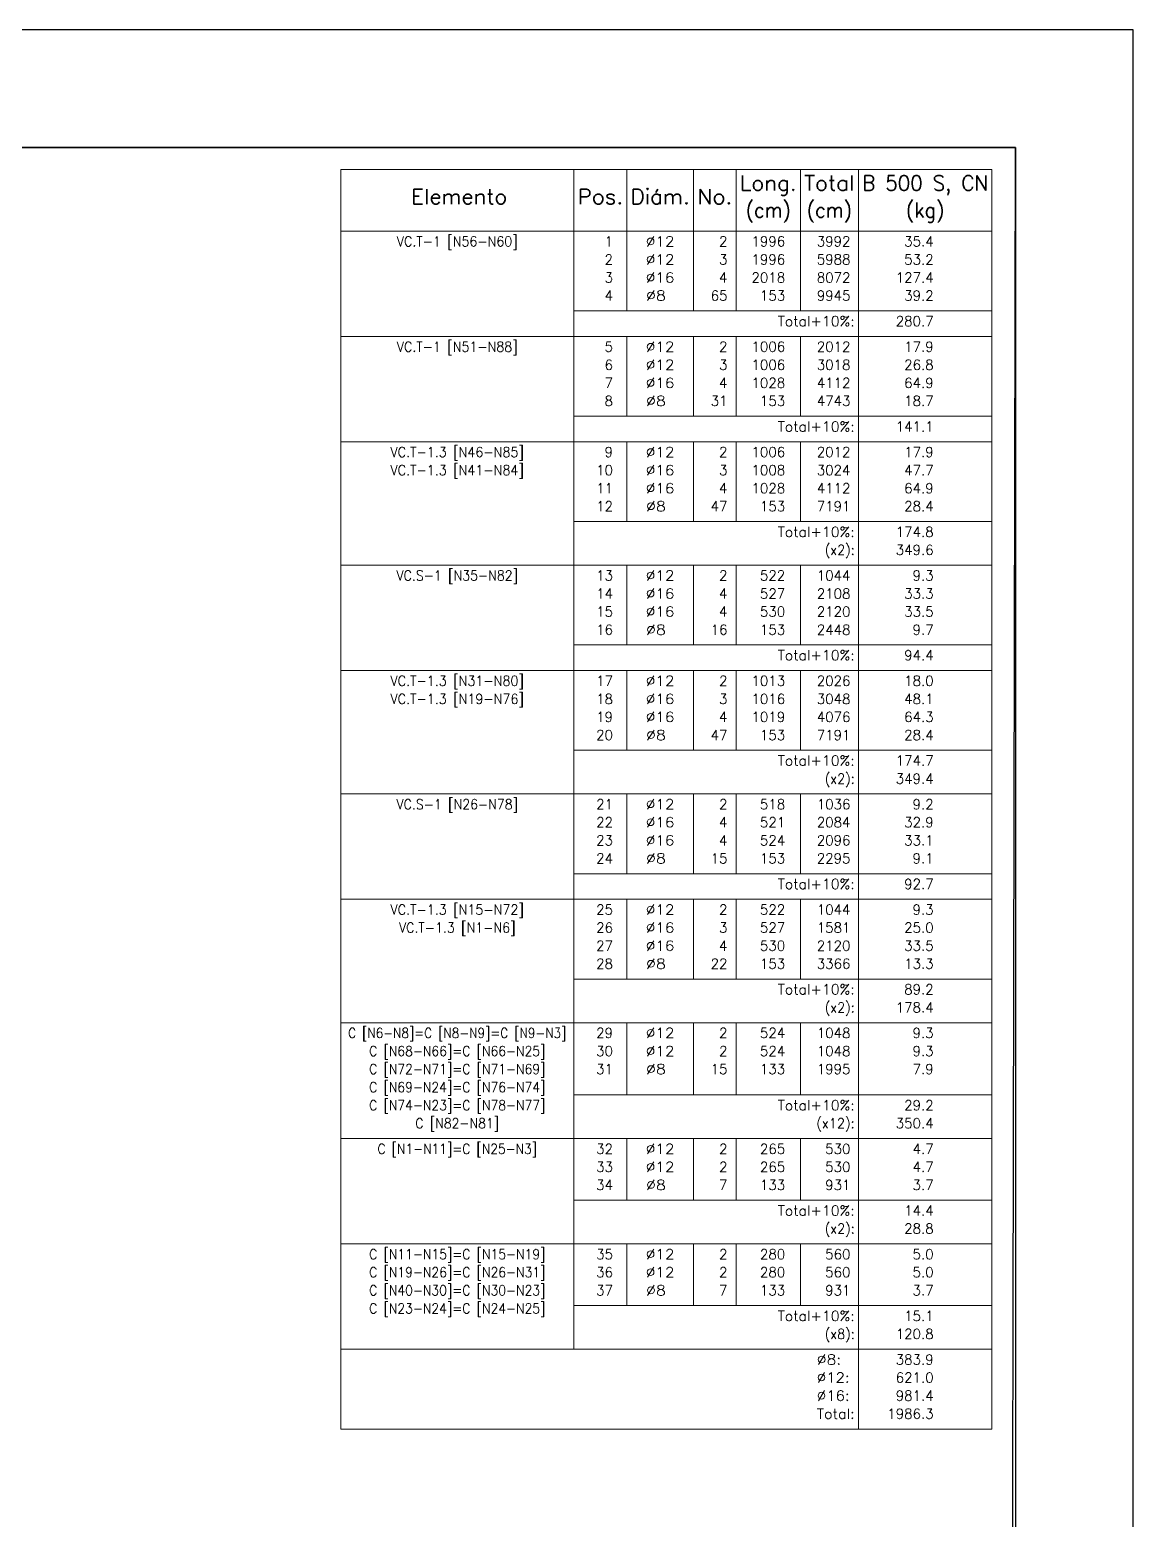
# Model space of a CAD drawing. Header units: millimetres. Extents: x -252 to 259, y -4 to 137.
# Drawn here: x 249.29 to 258.68, y 40.33 to 53 of the extents above; entities that cross this region are included whole.
import ezdxf
from ezdxf.enums import TextEntityAlignment as Align

# ---------------------------------------------------------------- set-up
doc = ezdxf.new("R2010")
doc.units = ezdxf.units.MM
doc.layers.get('0').update_dxf_attribs({"lineweight": 0})
doc.layers.add('TABLAS', color=1, linetype='Continuous', lineweight=0)
doc.layers.add('TEXTO_TABLAS', color=1, linetype='Continuous', lineweight=0)
doc.layers.add('VG', color=7, linetype='Continuous')
doc.styles.add('CYPETXT', font='romans__.ttf', dxfattribs={"height": 0.2})

# ---------------------------------------------------------------- blocks, each defined once
blk = doc.blocks.new('PLANTILLA')
at = {"layer": 'VG'}
for p, q in [((72904.71, 49224.711), (72862.71, 49224.711)), ((72904.71, 49195.011), (72904.71, 49224.711)), ((72864.71, 49223.711), (72903.71, 49223.711)), ((72903.71, 49223.711), (72903.71, 49196.011))]:
    blk.add_line(p, q, dxfattribs=at)
blk.add_lwpolyline([(72864.71, 49223.711), (72864.71, 49196.011), (72885.71, 49196.011), (72885.71, 49199.611), (72903.66, 49199.561), (72903.71, 49223.711), (72864.71, 49223.711)], close=True, dxfattribs=at)

msp = doc.modelspace()

# ---------------------------------------------------------------- linework, layer by layer
at = {"layer": 'TABLAS'}
for p, q in [((251.936, 51.253), (251.936, 51.81)), ((251.936, 51.81), (257.476, 51.81)), ((253.92, 51.253), (253.92, 51.81)), ((254.37, 51.253), (254.37, 51.81)), ((254.937, 51.253), (254.937, 51.81)), ((255.3, 51.253), (255.3, 51.81)), ((255.846, 51.253), (255.846, 51.81)), ((256.34, 51.253), (256.34, 51.81)), ((257.476, 51.253), (257.476, 51.81)), ((251.936, 51.285), (257.476, 51.285)), ((251.936, 50.421), (251.936, 51.253)), ((253.92, 50.421), (253.92, 51.253)), ((254.37, 50.606), (254.37, 51.253)), ((254.937, 50.606), (254.937, 51.253)), ((255.3, 50.606), (255.3, 51.253)), ((255.846, 50.606), (255.846, 51.253)), ((256.34, 50.421), (256.34, 51.253)), ((257.476, 50.421), (257.476, 51.253)), ((253.92, 50.606), (257.476, 50.606)), ((251.936, 50.357), (251.936, 50.421)), ((253.92, 50.357), (253.92, 50.421)), ((256.34, 50.357), (256.34, 50.421)), ((257.476, 50.357), (257.476, 50.421)), ((251.936, 50.389), (257.476, 50.389)), ((251.936, 49.525), (251.936, 50.357)), ((253.92, 49.525), (253.92, 50.357)), ((254.37, 50.357), (254.37, 50.389)), ((254.37, 49.71), (254.37, 50.357)), ((254.937, 50.357), (254.937, 50.389)), ((254.937, 49.71), (254.937, 50.357)), ((255.3, 50.357), (255.3, 50.389)), ((255.3, 49.71), (255.3, 50.357)), ((255.846, 50.357), (255.846, 50.389)), ((255.846, 49.71), (255.846, 50.357)), ((256.34, 49.525), (256.34, 50.357)), ((257.476, 49.525), (257.476, 50.357)), ((253.92, 49.71), (257.476, 49.71)), ((251.936, 49.461), (251.936, 49.525)), ((251.936, 49.493), (257.476, 49.493)), ((251.936, 48.475), (251.936, 49.461)), ((253.92, 49.461), (253.92, 49.525)), ((253.92, 48.475), (253.92, 49.461)), ((254.37, 49.461), (254.37, 49.493)), ((254.37, 48.814), (254.37, 49.461)), ((254.937, 49.461), (254.937, 49.493)), ((254.937, 48.814), (254.937, 49.461)), ((255.3, 49.461), (255.3, 49.493)), ((255.3, 48.814), (255.3, 49.461)), ((255.846, 49.461), (255.846, 49.493)), ((255.846, 48.814), (255.846, 49.461)), ((256.34, 49.461), (256.34, 49.525)), ((256.34, 48.475), (256.34, 49.461)), ((257.476, 49.461), (257.476, 49.525)), ((257.476, 48.475), (257.476, 49.461)), ((253.92, 48.814), (257.476, 48.814)), ((251.936, 48.411), (251.936, 48.475)), ((251.936, 48.443), (257.476, 48.443)), ((251.936, 47.579), (251.936, 48.411)), ((253.92, 48.411), (253.92, 48.475)), ((253.92, 47.579), (253.92, 48.411)), ((254.37, 48.411), (254.37, 48.443)), ((254.37, 47.765), (254.37, 48.411)), ((254.937, 48.411), (254.937, 48.443)), ((254.937, 47.765), (254.937, 48.411)), ((255.3, 48.411), (255.3, 48.443)), ((255.3, 47.765), (255.3, 48.411)), ((255.846, 48.411), (255.846, 48.443)), ((255.846, 47.765), (255.846, 48.411)), ((256.34, 48.411), (256.34, 48.475)), ((256.34, 47.579), (256.34, 48.411)), ((257.476, 48.411), (257.476, 48.475)), ((257.476, 47.579), (257.476, 48.411)), ((253.92, 47.765), (257.476, 47.765)), ((251.936, 47.515), (251.936, 47.579)), ((251.936, 47.547), (257.476, 47.547)), ((251.936, 46.53), (251.936, 47.515)), ((253.92, 47.515), (253.92, 47.579)), ((253.92, 46.53), (253.92, 47.515)), ((254.37, 47.515), (254.37, 47.547)), ((254.37, 46.869), (254.37, 47.515)), ((254.937, 47.515), (254.937, 47.547)), ((254.937, 46.869), (254.937, 47.515)), ((255.3, 47.515), (255.3, 47.547)), ((255.3, 46.869), (255.3, 47.515)), ((255.846, 47.515), (255.846, 47.547)), ((255.846, 46.869), (255.846, 47.515)), ((256.34, 47.515), (256.34, 47.579)), ((256.34, 46.53), (256.34, 47.515)), ((257.476, 47.515), (257.476, 47.579)), ((257.476, 46.53), (257.476, 47.515)), ((253.92, 46.869), (257.476, 46.869)), ((251.936, 46.466), (251.936, 46.53)), ((251.936, 46.498), (257.476, 46.498)), ((253.92, 46.466), (253.92, 46.53)), ((254.37, 46.466), (254.37, 46.498)), ((254.937, 46.466), (254.937, 46.498)), ((255.3, 46.466), (255.3, 46.498)), ((255.846, 46.466), (255.846, 46.498)), ((256.34, 46.466), (256.34, 46.53)), ((257.476, 46.466), (257.476, 46.53)), ((251.936, 45.634), (251.936, 46.466)), ((253.92, 45.634), (253.92, 46.466)), ((254.37, 45.819), (254.37, 46.466)), ((254.937, 45.819), (254.937, 46.466)), ((255.3, 45.819), (255.3, 46.466)), ((255.846, 45.819), (255.846, 46.466)), ((256.34, 45.634), (256.34, 46.466)), ((257.476, 45.634), (257.476, 46.466)), ((253.92, 45.819), (257.476, 45.819)), ((251.936, 45.57), (251.936, 45.634)), ((253.92, 45.57), (253.92, 45.634)), ((256.34, 45.57), (256.34, 45.634)), ((257.476, 45.57), (257.476, 45.634)), ((251.936, 45.602), (257.476, 45.602)), ((251.936, 44.584), (251.936, 45.57)), ((253.92, 44.584), (253.92, 45.57)), ((254.37, 45.57), (254.37, 45.602)), ((254.37, 44.923), (254.37, 45.57)), ((254.937, 45.57), (254.937, 45.602)), ((254.937, 44.923), (254.937, 45.57)), ((255.3, 45.57), (255.3, 45.602)), ((255.3, 44.923), (255.3, 45.57)), ((255.846, 45.57), (255.846, 45.602)), ((255.846, 44.923), (255.846, 45.57)), ((256.34, 44.584), (256.34, 45.57)), ((257.476, 44.584), (257.476, 45.57)), ((253.92, 44.923), (257.476, 44.923)), ((251.936, 44.52), (251.936, 44.584)), ((251.936, 44.552), (257.476, 44.552)), ((251.936, 43.598), (251.936, 44.52)), ((253.92, 44.52), (253.92, 44.584)), ((253.92, 43.598), (253.92, 44.52)), ((254.37, 44.52), (254.37, 44.552)), ((254.37, 43.938), (254.37, 44.52)), ((254.937, 44.52), (254.937, 44.552)), ((254.937, 43.938), (254.937, 44.52)), ((255.3, 44.52), (255.3, 44.552)), ((255.3, 43.938), (255.3, 44.52)), ((255.846, 44.52), (255.846, 44.552)), ((255.846, 43.938), (255.846, 44.52)), ((256.34, 44.52), (256.34, 44.584)), ((256.34, 43.598), (256.34, 44.52)), ((257.476, 44.52), (257.476, 44.584)), ((257.476, 43.598), (257.476, 44.52)), ((253.92, 43.938), (257.476, 43.938)), ((251.936, 43.534), (251.936, 43.598)), ((253.92, 43.534), (253.92, 43.598)), ((256.34, 43.534), (256.34, 43.598)), ((257.476, 43.534), (257.476, 43.598)), ((251.936, 43.566), (257.476, 43.566)), ((251.936, 42.702), (251.936, 43.534)), ((253.92, 42.702), (253.92, 43.534)), ((254.37, 43.534), (254.37, 43.566)), ((254.37, 43.042), (254.37, 43.534)), ((254.937, 43.534), (254.937, 43.566)), ((254.937, 43.042), (254.937, 43.534)), ((255.3, 43.534), (255.3, 43.566)), ((255.3, 43.042), (255.3, 43.534)), ((255.846, 43.534), (255.846, 43.566)), ((255.846, 43.042), (255.846, 43.534)), ((256.34, 42.702), (256.34, 43.534)), ((257.476, 42.702), (257.476, 43.534)), ((253.92, 43.042), (257.476, 43.042)), ((251.936, 42.638), (251.936, 42.702)), ((253.92, 42.638), (253.92, 42.702)), ((256.34, 42.638), (256.34, 42.702)), ((257.476, 42.638), (257.476, 42.702)), ((251.936, 42.67), (257.476, 42.67)), ((251.936, 41.806), (251.936, 42.638)), ((253.92, 41.806), (253.92, 42.638)), ((254.37, 42.638), (254.37, 42.67)), ((254.37, 42.146), (254.37, 42.638)), ((254.937, 42.638), (254.937, 42.67)), ((254.937, 42.146), (254.937, 42.638)), ((255.3, 42.638), (255.3, 42.67)), ((255.3, 42.146), (255.3, 42.638)), ((255.846, 42.638), (255.846, 42.67)), ((255.846, 42.146), (255.846, 42.638)), ((256.34, 41.806), (256.34, 42.638)), ((257.476, 41.806), (257.476, 42.638)), ((253.92, 42.146), (257.476, 42.146)), ((251.936, 41.742), (251.936, 41.806)), ((253.92, 41.774), (253.92, 41.806)), ((256.34, 41.742), (256.34, 41.806)), ((257.476, 41.742), (257.476, 41.806)), ((251.936, 41.774), (257.476, 41.774)), ((251.936, 41.589), (251.936, 41.742)), ((256.34, 41.589), (256.34, 41.742)), ((257.476, 41.589), (257.476, 41.742)), ((251.936, 41.435), (251.936, 41.589)), ((256.34, 41.435), (256.34, 41.589)), ((257.476, 41.435), (257.476, 41.589)), ((251.936, 41.282), (251.936, 41.435)), ((256.34, 41.282), (256.34, 41.435)), ((257.476, 41.282), (257.476, 41.435)), ((251.936, 41.096), (251.936, 41.282)), ((256.34, 41.096), (256.34, 41.282)), ((257.476, 41.096), (257.476, 41.282)), ((251.936, 41.096), (257.476, 41.096))]:
    msp.add_line(p, q, dxfattribs=at)

# ---------------------------------------------------------------- block references
msp.add_blockref('PLANTILLA', (-72646.033, -49171.714))

# ---------------------------------------------------------------- texts
at = {"layer": 'TEXTO_TABLAS', "style": 'CYPETXT'}
for s, height, width, p, p2 in [('Long.', 0.128, 0.937094, (255.332, 51.63), (255.814, 51.63)), ('Total', 0.128, 0.935074, (255.878, 51.63), (256.308, 51.63)), ('B 500 S, CN', 0.128, 0.772631, (256.372, 51.63), (257.444, 51.63)), ('Elemento', 0.128, 0.922929, (252.536, 51.515), (253.352, 51.515)), ('Pos.', 0.128, 0.930043, (253.952, 51.515), (254.338, 51.515)), ('Diám.', 0.128, 0.924206, (254.402, 51.515), (254.905, 51.515)), ('No.', 0.128, 0.948463, (254.969, 51.515), (255.268, 51.515)), ('(cm)', 0.128, 0.818573, (255.381, 51.4), (255.765, 51.4)), ('(cm)', 0.128, 0.818573, (255.901, 51.4), (256.285, 51.4)), ('(kg)', 0.128, 0.827454, (256.744, 51.4), (257.072, 51.4)), ('VC.T-1 [N56-N60]', 0.08533, 0.806036, (252.414, 51.155), (253.442, 51.155)), ('1', 0.0853, 0.872087, (254.181, 51.155), (254.252, 51.155)), ('%%c12', 0.0853, 1.002473, (254.532, 51.155), (254.775, 51.155)), ('2', 0.0853, 0.872087, (255.154, 51.155), (255.226, 51.155)), ('1996', 0.0853, 0.872087, (255.43, 51.155), (255.717, 51.155)), ('3992', 0.0853, 0.872087, (255.986, 51.155), (256.272, 51.155)), ('35.4', 0.0853, 0.869207, (256.729, 51.155), (256.98, 51.155)), ('2', 0.0853, 0.872087, (254.181, 51.001), (254.252, 51.001)), ('%%c12', 0.0853, 1.002473, (254.532, 51.001), (254.775, 51.001)), ('3', 0.0853, 0.872087, (255.154, 51.001), (255.226, 51.001)), ('1996', 0.0853, 0.872087, (255.43, 51.001), (255.717, 51.001)), ('5988', 0.0853, 0.872087, (255.986, 51.001), (256.272, 51.001)), ('53.2', 0.0853, 0.869207, (256.729, 51.001), (256.98, 51.001)), ('3', 0.0853, 0.872087, (254.181, 50.847), (254.252, 50.847)), ('%%c16', 0.0853, 1.002473, (254.532, 50.847), (254.775, 50.847)), ('4', 0.0853, 0.872087, (255.154, 50.847), (255.226, 50.847)), ('2018', 0.0853, 0.872087, (255.43, 50.847), (255.717, 50.847)), ('8072', 0.0853, 0.872087, (255.986, 50.847), (256.272, 50.847)), ('127.4', 0.0853, 0.869846, (256.657, 50.847), (256.98, 50.847)), ('4', 0.0853, 0.872087, (254.181, 50.694), (254.252, 50.694)), ('%%c8', 0.0853, 1.069283, (254.532, 50.694), (254.703, 50.694)), ('65', 0.0853, 0.872087, (255.083, 50.694), (255.226, 50.694)), ('153', 0.0853, 0.872087, (255.502, 50.694), (255.717, 50.694)), ('9945', 0.0853, 0.872087, (255.986, 50.694), (256.272, 50.694)), ('39.2', 0.0853, 0.869207, (256.729, 50.694), (256.98, 50.694)), ('Total+10%:', 0.0853, 0.906318, (255.654, 50.476), (256.308, 50.476)), ('280.7', 0.0853, 0.869846, (256.657, 50.476), (256.98, 50.476)), ('VC.T-1 [N51-N88]', 0.08533, 0.806036, (252.414, 50.259), (253.442, 50.259)), ('5', 0.0853, 0.872087, (254.181, 50.259), (254.252, 50.259)), ('%%c12', 0.0853, 1.002473, (254.532, 50.259), (254.775, 50.259)), ('2', 0.0853, 0.872087, (255.154, 50.259), (255.226, 50.259)), ('1006', 0.0853, 0.872087, (255.43, 50.259), (255.717, 50.259)), ('2012', 0.0853, 0.872087, (255.986, 50.259), (256.272, 50.259)), ('17.9', 0.0853, 0.869207, (256.729, 50.259), (256.98, 50.259)), ('6', 0.0853, 0.872087, (254.181, 50.105), (254.252, 50.105)), ('%%c12', 0.0853, 1.002473, (254.532, 50.105), (254.775, 50.105)), ('3', 0.0853, 0.872087, (255.154, 50.105), (255.226, 50.105)), ('1006', 0.0853, 0.872087, (255.43, 50.105), (255.717, 50.105)), ('3018', 0.0853, 0.872087, (255.986, 50.105), (256.272, 50.105)), ('26.8', 0.0853, 0.869207, (256.729, 50.105), (256.98, 50.105)), ('7', 0.0853, 0.872087, (254.181, 49.951), (254.252, 49.951)), ('%%c16', 0.0853, 1.002473, (254.532, 49.951), (254.775, 49.951)), ('4', 0.0853, 0.872087, (255.154, 49.951), (255.226, 49.951)), ('1028', 0.0853, 0.872087, (255.43, 49.951), (255.717, 49.951)), ('4112', 0.0853, 0.872087, (255.986, 49.951), (256.272, 49.951)), ('64.9', 0.0853, 0.869207, (256.729, 49.951), (256.98, 49.951)), ('8', 0.0853, 0.872087, (254.181, 49.798), (254.252, 49.798)), ('%%c8', 0.0853, 1.069283, (254.532, 49.798), (254.703, 49.798)), ('31', 0.0853, 0.872087, (255.083, 49.798), (255.226, 49.798)), ('153', 0.0853, 0.872087, (255.502, 49.798), (255.717, 49.798)), ('4743', 0.0853, 0.872087, (255.986, 49.798), (256.272, 49.798)), ('18.7', 0.0853, 0.869207, (256.729, 49.798), (256.98, 49.798)), ('Total+10%:', 0.0853, 0.906318, (255.654, 49.58), (256.308, 49.58)), ('141.1', 0.0853, 0.869846, (256.657, 49.58), (256.98, 49.58)), ('VC.T-1.3 [N46-N85]', 0.08533, 0.811306, (252.36, 49.363), (253.495, 49.363)), ('9', 0.0853, 0.872087, (254.181, 49.363), (254.252, 49.363)), ('%%c12', 0.0853, 1.002473, (254.532, 49.363), (254.775, 49.363)), ('2', 0.0853, 0.872087, (255.154, 49.363), (255.226, 49.363)), ('1006', 0.0853, 0.872087, (255.43, 49.363), (255.717, 49.363)), ('2012', 0.0853, 0.872087, (255.986, 49.363), (256.272, 49.363)), ('17.9', 0.0853, 0.869207, (256.729, 49.363), (256.98, 49.363)), ('VC.T-1.3 [N41-N84]', 0.08533, 0.811306, (252.36, 49.209), (253.495, 49.209)), ('10', 0.0853, 0.872087, (254.109, 49.209), (254.252, 49.209)), ('%%c16', 0.0853, 1.002473, (254.532, 49.209), (254.775, 49.209)), ('3', 0.0853, 0.872087, (255.154, 49.209), (255.226, 49.209)), ('1008', 0.0853, 0.872087, (255.43, 49.209), (255.717, 49.209)), ('3024', 0.0853, 0.872087, (255.986, 49.209), (256.272, 49.209)), ('47.7', 0.0853, 0.869207, (256.729, 49.209), (256.98, 49.209)), ('11', 0.0853, 0.872087, (254.109, 49.055), (254.252, 49.055)), ('%%c16', 0.0853, 1.002473, (254.532, 49.055), (254.775, 49.055)), ('4', 0.0853, 0.872087, (255.154, 49.055), (255.226, 49.055)), ('1028', 0.0853, 0.872087, (255.43, 49.055), (255.717, 49.055)), ('4112', 0.0853, 0.872087, (255.986, 49.055), (256.272, 49.055)), ('64.9', 0.0853, 0.869207, (256.729, 49.055), (256.98, 49.055)), ('12', 0.0853, 0.872087, (254.109, 48.902), (254.252, 48.902)), ('%%c8', 0.0853, 1.069283, (254.532, 48.902), (254.703, 48.902)), ('47', 0.0853, 0.872087, (255.083, 48.902), (255.226, 48.902)), ('153', 0.0853, 0.872087, (255.502, 48.902), (255.717, 48.902)), ('7191', 0.0853, 0.872087, (255.986, 48.902), (256.272, 48.902)), ('28.4', 0.0853, 0.869207, (256.729, 48.902), (256.98, 48.902)), ('Total+10%:', 0.0853, 0.906318, (255.654, 48.684), (256.308, 48.684)), ('174.8', 0.0853, 0.869846, (256.657, 48.684), (256.98, 48.684)), ('(x2):', 0.0853, 0.820215, (256.054, 48.531), (256.308, 48.531)), ('349.6', 0.0853, 0.869846, (256.657, 48.531), (256.98, 48.531)), ('VC.S-1 [N35-N82]', 0.08533, 0.800983, (252.411, 48.313), (253.445, 48.313)), ('13', 0.0853, 0.872087, (254.109, 48.313), (254.252, 48.313)), ('%%c12', 0.0853, 1.002473, (254.532, 48.313), (254.775, 48.313)), ('2', 0.0853, 0.872087, (255.154, 48.313), (255.226, 48.313)), ('522', 0.0853, 0.872087, (255.502, 48.313), (255.717, 48.313)), ('1044', 0.0853, 0.872087, (255.986, 48.313), (256.272, 48.313)), ('9.3', 0.0853, 0.868061, (256.8, 48.313), (256.98, 48.313)), ('14', 0.0853, 0.872087, (254.109, 48.159), (254.252, 48.159)), ('%%c16', 0.0853, 1.002473, (254.532, 48.159), (254.775, 48.159)), ('4', 0.0853, 0.872087, (255.154, 48.159), (255.226, 48.159)), ('527', 0.0853, 0.872087, (255.502, 48.159), (255.717, 48.159)), ('2108', 0.0853, 0.872087, (255.986, 48.159), (256.272, 48.159)), ('33.3', 0.0853, 0.869207, (256.729, 48.159), (256.98, 48.159)), ('15', 0.0853, 0.872087, (254.109, 48.006), (254.252, 48.006)), ('%%c16', 0.0853, 1.002473, (254.532, 48.006), (254.775, 48.006)), ('4', 0.0853, 0.872087, (255.154, 48.006), (255.226, 48.006)), ('530', 0.0853, 0.872087, (255.502, 48.006), (255.717, 48.006)), ('2120', 0.0853, 0.872087, (255.986, 48.006), (256.272, 48.006)), ('33.5', 0.0853, 0.869207, (256.729, 48.006), (256.98, 48.006)), ('16', 0.0853, 0.872087, (254.109, 47.852), (254.252, 47.852)), ('%%c8', 0.0853, 1.069283, (254.532, 47.852), (254.703, 47.852)), ('16', 0.0853, 0.872087, (255.083, 47.852), (255.226, 47.852)), ('153', 0.0853, 0.872087, (255.502, 47.852), (255.717, 47.852)), ('2448', 0.0853, 0.872087, (255.986, 47.852), (256.272, 47.852)), ('9.7', 0.0853, 0.868061, (256.8, 47.852), (256.98, 47.852)), ('Total+10%:', 0.0853, 0.906318, (255.654, 47.635), (256.308, 47.635)), ('94.4', 0.0853, 0.869207, (256.729, 47.635), (256.98, 47.635)), ('VC.T-1.3 [N31-N80]', 0.08533, 0.811306, (252.36, 47.417), (253.495, 47.417)), ('17', 0.0853, 0.872087, (254.109, 47.417), (254.252, 47.417)), ('%%c12', 0.0853, 1.002473, (254.532, 47.417), (254.775, 47.417)), ('2', 0.0853, 0.872087, (255.154, 47.417), (255.226, 47.417)), ('1013', 0.0853, 0.872087, (255.43, 47.417), (255.717, 47.417)), ('2026', 0.0853, 0.872087, (255.986, 47.417), (256.272, 47.417)), ('18.0', 0.0853, 0.869207, (256.729, 47.417), (256.98, 47.417)), ('VC.T-1.3 [N19-N76]', 0.08533, 0.811306, (252.36, 47.263), (253.495, 47.263)), ('18', 0.0853, 0.872087, (254.109, 47.263), (254.252, 47.263)), ('%%c16', 0.0853, 1.002473, (254.532, 47.263), (254.775, 47.263)), ('3', 0.0853, 0.872087, (255.154, 47.263), (255.226, 47.263)), ('1016', 0.0853, 0.872087, (255.43, 47.263), (255.717, 47.263)), ('3048', 0.0853, 0.872087, (255.986, 47.263), (256.272, 47.263)), ('48.1', 0.0853, 0.869207, (256.729, 47.263), (256.98, 47.263)), ('19', 0.0853, 0.872087, (254.109, 47.11), (254.252, 47.11)), ('%%c16', 0.0853, 1.002473, (254.532, 47.11), (254.775, 47.11)), ('4', 0.0853, 0.872087, (255.154, 47.11), (255.226, 47.11)), ('1019', 0.0853, 0.872087, (255.43, 47.11), (255.717, 47.11)), ('4076', 0.0853, 0.872087, (255.986, 47.11), (256.272, 47.11)), ('64.3', 0.0853, 0.869207, (256.729, 47.11), (256.98, 47.11)), ('20', 0.0853, 0.872087, (254.109, 46.956), (254.252, 46.956)), ('%%c8', 0.0853, 1.069283, (254.532, 46.956), (254.703, 46.956)), ('47', 0.0853, 0.872087, (255.083, 46.956), (255.226, 46.956)), ('153', 0.0853, 0.872087, (255.502, 46.956), (255.717, 46.956)), ('7191', 0.0853, 0.872087, (255.986, 46.956), (256.272, 46.956)), ('28.4', 0.0853, 0.869207, (256.729, 46.956), (256.98, 46.956)), ('Total+10%:', 0.0853, 0.906318, (255.654, 46.739), (256.308, 46.739)), ('174.7', 0.0853, 0.869846, (256.657, 46.739), (256.98, 46.739)), ('(x2):', 0.0853, 0.820215, (256.054, 46.585), (256.308, 46.585)), ('349.4', 0.0853, 0.869846, (256.657, 46.585), (256.98, 46.585)), ('VC.S-1 [N26-N78]', 0.08533, 0.800983, (252.411, 46.367), (253.445, 46.367)), ('21', 0.0853, 0.872087, (254.109, 46.367), (254.252, 46.367)), ('%%c12', 0.0853, 1.002473, (254.532, 46.367), (254.775, 46.367)), ('2', 0.0853, 0.872087, (255.154, 46.367), (255.226, 46.367)), ('518', 0.0853, 0.872087, (255.502, 46.367), (255.717, 46.367)), ('1036', 0.0853, 0.872087, (255.986, 46.367), (256.272, 46.367)), ('9.2', 0.0853, 0.868061, (256.8, 46.367), (256.98, 46.367)), ('22', 0.0853, 0.872087, (254.109, 46.214), (254.252, 46.214)), ('%%c16', 0.0853, 1.002473, (254.532, 46.214), (254.775, 46.214)), ('4', 0.0853, 0.872087, (255.154, 46.214), (255.226, 46.214)), ('521', 0.0853, 0.872087, (255.502, 46.214), (255.717, 46.214)), ('2084', 0.0853, 0.872087, (255.986, 46.214), (256.272, 46.214)), ('32.9', 0.0853, 0.869207, (256.729, 46.214), (256.98, 46.214)), ('23', 0.0853, 0.872087, (254.109, 46.06), (254.252, 46.06)), ('%%c16', 0.0853, 1.002473, (254.532, 46.06), (254.775, 46.06)), ('4', 0.0853, 0.872087, (255.154, 46.06), (255.226, 46.06)), ('524', 0.0853, 0.872087, (255.502, 46.06), (255.717, 46.06)), ('2096', 0.0853, 0.872087, (255.986, 46.06), (256.272, 46.06)), ('33.1', 0.0853, 0.869207, (256.729, 46.06), (256.98, 46.06)), ('24', 0.0853, 0.872087, (254.109, 45.907), (254.252, 45.907)), ('%%c8', 0.0853, 1.069283, (254.532, 45.907), (254.703, 45.907)), ('15', 0.0853, 0.872087, (255.083, 45.907), (255.226, 45.907)), ('153', 0.0853, 0.872087, (255.502, 45.907), (255.717, 45.907)), ('2295', 0.0853, 0.872087, (255.986, 45.907), (256.272, 45.907)), ('9.1', 0.0853, 0.868061, (256.8, 45.907), (256.98, 45.907)), ('Total+10%:', 0.0853, 0.906318, (255.654, 45.689), (256.308, 45.689)), ('92.7', 0.0853, 0.869207, (256.729, 45.689), (256.98, 45.689)), ('VC.T-1.3 [N15-N72]', 0.08533, 0.811306, (252.36, 45.471), (253.495, 45.471)), ('25', 0.0853, 0.872087, (254.109, 45.471), (254.252, 45.471)), ('%%c12', 0.0853, 1.002473, (254.532, 45.471), (254.775, 45.471)), ('2', 0.0853, 0.872087, (255.154, 45.471), (255.226, 45.471)), ('522', 0.0853, 0.872087, (255.502, 45.471), (255.717, 45.471)), ('1044', 0.0853, 0.872087, (255.986, 45.471), (256.272, 45.471)), ('9.3', 0.0853, 0.868061, (256.8, 45.471), (256.98, 45.471)), ('VC.T-1.3 [N1-N6]', 0.08533, 0.803216, (252.432, 45.318), (253.424, 45.318)), ('26', 0.0853, 0.872087, (254.109, 45.318), (254.252, 45.318)), ('%%c16', 0.0853, 1.002473, (254.532, 45.318), (254.775, 45.318)), ('3', 0.0853, 0.872087, (255.154, 45.318), (255.226, 45.318)), ('527', 0.0853, 0.872087, (255.502, 45.318), (255.717, 45.318)), ('1581', 0.0853, 0.872087, (255.986, 45.318), (256.272, 45.318)), ('25.0', 0.0853, 0.869207, (256.729, 45.318), (256.98, 45.318)), ('27', 0.0853, 0.872087, (254.109, 45.164), (254.252, 45.164)), ('%%c16', 0.0853, 1.002473, (254.532, 45.164), (254.775, 45.164)), ('4', 0.0853, 0.872087, (255.154, 45.164), (255.226, 45.164)), ('530', 0.0853, 0.872087, (255.502, 45.164), (255.717, 45.164)), ('2120', 0.0853, 0.872087, (255.986, 45.164), (256.272, 45.164)), ('33.5', 0.0853, 0.869207, (256.729, 45.164), (256.98, 45.164)), ('28', 0.0853, 0.872087, (254.109, 45.011), (254.252, 45.011)), ('%%c8', 0.0853, 1.069283, (254.532, 45.011), (254.703, 45.011)), ('22', 0.0853, 0.872087, (255.083, 45.011), (255.226, 45.011)), ('153', 0.0853, 0.872087, (255.502, 45.011), (255.717, 45.011)), ('3366', 0.0853, 0.872087, (255.986, 45.011), (256.272, 45.011)), ('13.3', 0.0853, 0.869207, (256.729, 45.011), (256.98, 45.011)), ('Total+10%:', 0.0853, 0.906318, (255.654, 44.793), (256.308, 44.793)), ('89.2', 0.0853, 0.869207, (256.729, 44.793), (256.98, 44.793)), ('(x2):', 0.0853, 0.820215, (256.054, 44.639), (256.308, 44.639)), ('178.4', 0.0853, 0.869846, (256.657, 44.639), (256.98, 44.639)), ('C [N6-N8]=C [N8-N9]=C [N9-N3]', 0.08533, 0.763579, (251.999, 44.422), (253.856, 44.422)), ('29', 0.0853, 0.872087, (254.109, 44.422), (254.252, 44.422)), ('%%c12', 0.0853, 1.002473, (254.532, 44.422), (254.775, 44.422)), ('2', 0.0853, 0.872087, (255.154, 44.422), (255.226, 44.422)), ('524', 0.0853, 0.872087, (255.502, 44.422), (255.717, 44.422)), ('1048', 0.0853, 0.872087, (255.986, 44.422), (256.272, 44.422)), ('9.3', 0.0853, 0.868061, (256.8, 44.422), (256.98, 44.422)), ('C [N68-N66]=C [N66-N25]', 0.08533, 0.783415, (252.178, 44.268), (253.678, 44.268)), ('30', 0.0853, 0.872087, (254.109, 44.268), (254.252, 44.268)), ('%%c12', 0.0853, 1.002473, (254.532, 44.268), (254.775, 44.268)), ('2', 0.0853, 0.872087, (255.154, 44.268), (255.226, 44.268)), ('524', 0.0853, 0.872087, (255.502, 44.268), (255.717, 44.268)), ('1048', 0.0853, 0.872087, (255.986, 44.268), (256.272, 44.268)), ('9.3', 0.0853, 0.868061, (256.8, 44.268), (256.98, 44.268)), ('C [N72-N71]=C [N71-N69]', 0.08533, 0.783415, (252.178, 44.115), (253.678, 44.115)), ('31', 0.0853, 0.872087, (254.109, 44.115), (254.252, 44.115)), ('%%c8', 0.0853, 1.069283, (254.532, 44.115), (254.703, 44.115)), ('15', 0.0853, 0.872087, (255.083, 44.115), (255.226, 44.115)), ('133', 0.0853, 0.872087, (255.502, 44.115), (255.717, 44.115)), ('1995', 0.0853, 0.872087, (255.986, 44.115), (256.272, 44.115)), ('7.9', 0.0853, 0.868061, (256.8, 44.115), (256.98, 44.115)), ('C [N69-N24]=C [N76-N74]', 0.08533, 0.783415, (252.178, 43.961), (253.678, 43.961)), ('C [N74-N23]=C [N78-N77]', 0.08533, 0.783415, (252.178, 43.807), (253.678, 43.807)), ('Total+10%:', 0.0853, 0.906318, (255.654, 43.807), (256.308, 43.807)), ('29.2', 0.0853, 0.869207, (256.729, 43.807), (256.98, 43.807)), ('C [N82-N81]', 0.08533, 0.788413, (252.571, 43.654), (253.284, 43.654)), ('(x12):', 0.0853, 0.831071, (255.982, 43.654), (256.308, 43.654)), ('350.4', 0.0853, 0.869846, (256.657, 43.654), (256.98, 43.654)), ('C [N1-N11]=C [N25-N3]', 0.08533, 0.775088, (252.249, 43.436), (253.606, 43.436)), ('32', 0.0853, 0.872087, (254.109, 43.436), (254.252, 43.436)), ('%%c12', 0.0853, 1.002473, (254.532, 43.436), (254.775, 43.436)), ('2', 0.0853, 0.872087, (255.154, 43.436), (255.226, 43.436)), ('265', 0.0853, 0.872087, (255.502, 43.436), (255.717, 43.436)), ('530', 0.0853, 0.872087, (256.057, 43.436), (256.272, 43.436)), ('4.7', 0.0853, 0.868061, (256.8, 43.436), (256.98, 43.436)), ('33', 0.0853, 0.872087, (254.109, 43.283), (254.252, 43.283)), ('%%c12', 0.0853, 1.002473, (254.532, 43.283), (254.775, 43.283)), ('2', 0.0853, 0.872087, (255.154, 43.283), (255.226, 43.283)), ('265', 0.0853, 0.872087, (255.502, 43.283), (255.717, 43.283)), ('530', 0.0853, 0.872087, (256.057, 43.283), (256.272, 43.283)), ('4.7', 0.0853, 0.868061, (256.8, 43.283), (256.98, 43.283)), ('34', 0.0853, 0.872087, (254.109, 43.129), (254.252, 43.129)), ('%%c8', 0.0853, 1.069283, (254.532, 43.129), (254.703, 43.129)), ('7', 0.0853, 0.872087, (255.154, 43.129), (255.226, 43.129)), ('133', 0.0853, 0.872087, (255.502, 43.129), (255.717, 43.129)), ('931', 0.0853, 0.872087, (256.057, 43.129), (256.272, 43.129)), ('3.7', 0.0853, 0.868061, (256.8, 43.129), (256.98, 43.129)), ('Total+10%:', 0.0853, 0.906318, (255.654, 42.911), (256.308, 42.911)), ('14.4', 0.0853, 0.869207, (256.729, 42.911), (256.98, 42.911)), ('(x2):', 0.0853, 0.820215, (256.054, 42.758), (256.308, 42.758)), ('28.8', 0.0853, 0.869207, (256.729, 42.758), (256.98, 42.758)), ('C [N11-N15]=C [N15-N19]', 0.08533, 0.783415, (252.178, 42.54), (253.678, 42.54)), ('35', 0.0853, 0.872087, (254.109, 42.54), (254.252, 42.54)), ('%%c12', 0.0853, 1.002473, (254.532, 42.54), (254.775, 42.54)), ('2', 0.0853, 0.872087, (255.154, 42.54), (255.226, 42.54)), ('280', 0.0853, 0.872087, (255.502, 42.54), (255.717, 42.54)), ('560', 0.0853, 0.872087, (256.057, 42.54), (256.272, 42.54)), ('5.0', 0.0853, 0.868061, (256.8, 42.54), (256.98, 42.54)), ('C [N19-N26]=C [N26-N31]', 0.08533, 0.783415, (252.178, 42.387), (253.678, 42.387)), ('36', 0.0853, 0.872087, (254.109, 42.387), (254.252, 42.387)), ('%%c12', 0.0853, 1.002473, (254.532, 42.387), (254.775, 42.387)), ('2', 0.0853, 0.872087, (255.154, 42.387), (255.226, 42.387)), ('280', 0.0853, 0.872087, (255.502, 42.387), (255.717, 42.387)), ('560', 0.0853, 0.872087, (256.057, 42.387), (256.272, 42.387)), ('5.0', 0.0853, 0.868061, (256.8, 42.387), (256.98, 42.387)), ('C [N40-N30]=C [N30-N23]', 0.08533, 0.783415, (252.178, 42.233), (253.678, 42.233)), ('37', 0.0853, 0.872087, (254.109, 42.233), (254.252, 42.233)), ('%%c8', 0.0853, 1.069283, (254.532, 42.233), (254.703, 42.233)), ('7', 0.0853, 0.872087, (255.154, 42.233), (255.226, 42.233)), ('133', 0.0853, 0.872087, (255.502, 42.233), (255.717, 42.233)), ('931', 0.0853, 0.872087, (256.057, 42.233), (256.272, 42.233)), ('3.7', 0.0853, 0.868061, (256.8, 42.233), (256.98, 42.233)), ('C [N23-N24]=C [N24-N25]', 0.08533, 0.783415, (252.178, 42.079), (253.678, 42.079)), ('Total+10%:', 0.0853, 0.906318, (255.654, 42.015), (256.308, 42.015)), ('15.1', 0.0853, 0.869207, (256.729, 42.015), (256.98, 42.015)), ('(x8):', 0.0853, 0.820215, (256.054, 41.862), (256.308, 41.862)), ('120.8', 0.0853, 0.869846, (256.657, 41.862), (256.98, 41.862)), ('%%c8:', 0.0853, 1.02422, (255.986, 41.644), (256.193, 41.644)), ('383.9', 0.0853, 0.869846, (256.657, 41.644), (256.98, 41.644)), ('%%c12:', 0.0853, 0.980292, (255.986, 41.491), (256.265, 41.491)), ('621.0', 0.0853, 0.869846, (256.657, 41.491), (256.98, 41.491)), ('%%c16:', 0.0853, 0.980292, (255.986, 41.337), (256.265, 41.337)), ('981.4', 0.0853, 0.869846, (256.657, 41.337), (256.98, 41.337)), ('Total:', 0.0853, 0.925094, (255.986, 41.183), (256.308, 41.183)), ('1986.3', 0.0853, 0.870252, (256.585, 41.183), (256.98, 41.183))]:
    msp.add_text(s, height=height, dxfattribs=dict(at, width=width)).set_placement(p, p2, align=Align.FIT)

doc.saveas('drawing.dxf')
